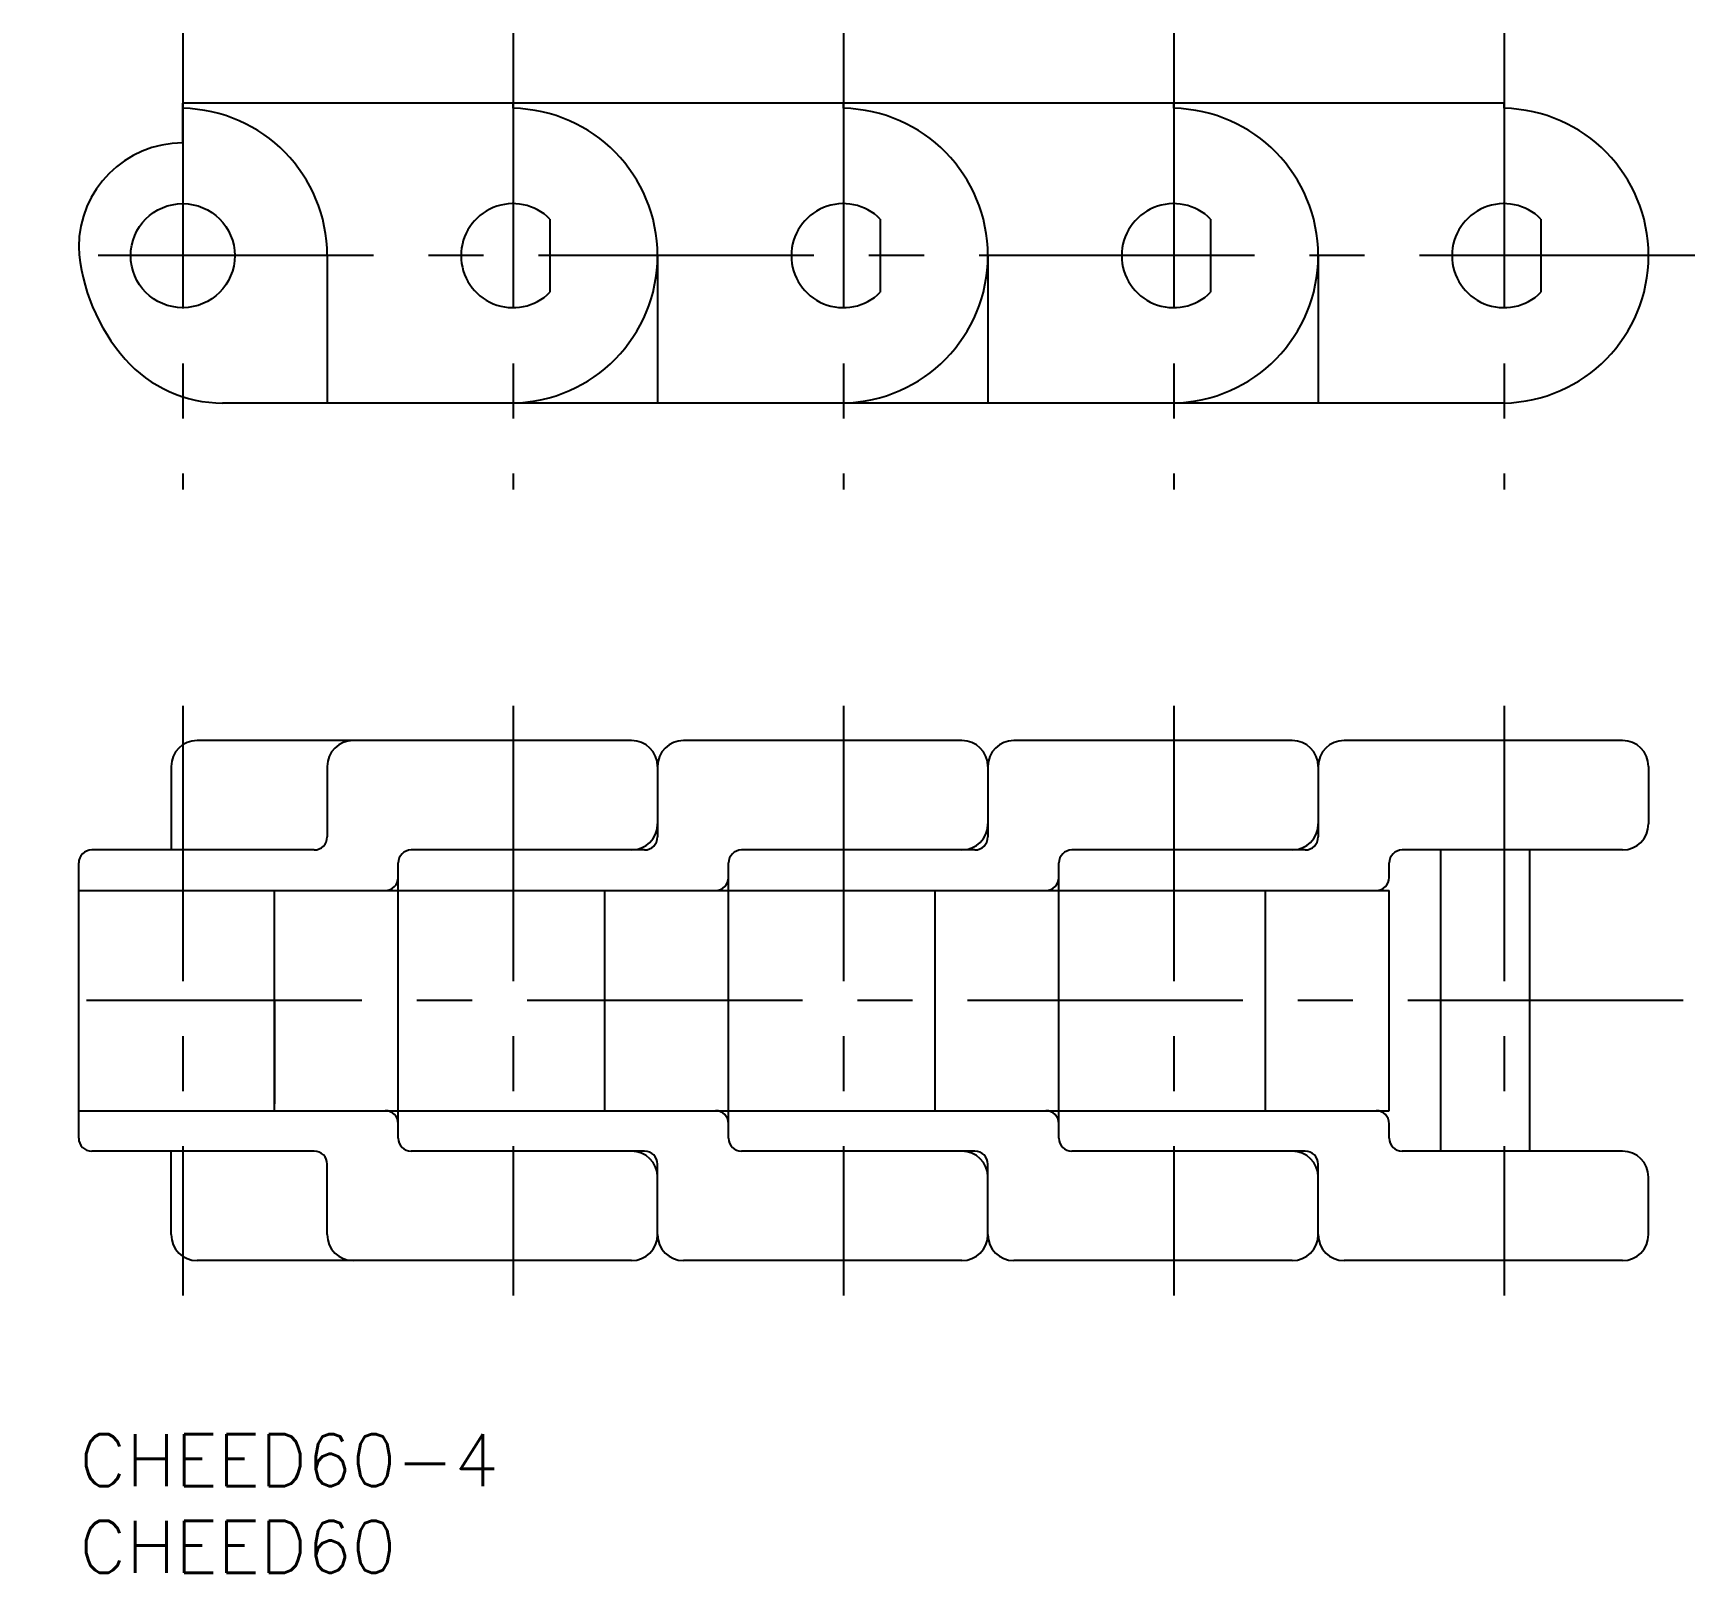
# Model space of a CAD drawing. Extents: x -2.7 to 93.2, y -8 to 80.8.
import ezdxf

# ---------------------------------------------------------------- set-up
doc = ezdxf.new("R2010")
doc.units = 0
doc.header["$LTSCALE"] = 0.5
doc.linetypes.add('CENTER', pattern=[50.8, 31.75, -6.35, 6.35, -6.35])
for name, color, linetype in [('MSM_CENTER', 1, 'CENTER'), ('MSM_CONTINUOUS', 7, 'CONTINUOUS'), ('MSM_PART_NUMBER', 7, 'CONTINUOUS')]:
    doc.layers.add(name, color=color, linetype=linetype)
doc.styles.get("Standard").update_dxf_attribs({"font": 'txt.shx', "height": 3, "bigfont": 'bigfont.shx'})

# ---------------------------------------------------------------- blocks, each defined once
blk = doc.blocks.new('*U11')
at = {"layer": 'MSM_PART_NUMBER'}
blk.add_text('CHEED60-4', height=3, dxfattribs=at).set_placement((0, -3))
blk = doc.blocks.new('*U12')
at = {"layer": 'MSM_PART_NUMBER'}
blk.add_text('CHEED60', height=3, dxfattribs=at).set_placement((0, -8))

msp = doc.modelspace()

# ---------------------------------------------------------------- linework, layer by layer
at = {"layer": 'MSM_CENTER'}
for p, q in [((5.955, 80.789), (5.955, 54.48)), ((25.005, 80.789), (25.005, 54.48)), ((44.055, 80.789), (44.055, 54.48)), ((63.105, 80.789), (63.105, 54.48)), ((82.155, 80.789), (82.155, 54.48)), ((93.155, 67.961), (-2, 67.961)), ((5.955, 42), (5.955, 8)), ((25.005, 42), (25.005, 8)), ((44.055, 42), (44.055, 8)), ((63.105, 42), (63.105, 8)), ((82.155, 42), (82.155, 8)), ((92.488, 25), (-2.667, 25))]:
    msp.add_line(p, q, dxfattribs=at)
at = {"layer": 'MSM_CONTINUOUS'}
for p, q in [((5.955, 74.461), (5.955, 76.761)), ((82.155, 76.761), (5.955, 76.761)), ((25.005, 76.458), (25.005, 76.761)), ((44.055, 76.458), (44.055, 76.761)), ((63.105, 76.458), (63.105, 76.761)), ((82.155, 76.458), (82.155, 76.761)), ((27.135, 70.074), (27.135, 65.849)), ((46.185, 70.074), (46.185, 65.849)), ((65.235, 70.074), (65.235, 65.849)), ((84.285, 70.074), (84.285, 65.849)), ((14.288, 67.96), (14.288, 59.461)), ((33.338, 67.96), (33.338, 59.461)), ((52.388, 67.96), (52.388, 59.461)), ((71.438, 67.96), (71.438, 59.461)), ((82.155, 59.461), (8.257, 59.461)), ((31.838, 40), (6.788, 40)), ((50.888, 40), (34.838, 40)), ((69.938, 40), (53.888, 40)), ((88.988, 40), (72.938, 40)), ((5.288, 38.5), (5.288, 33.685)), ((14.288, 38.5), (14.288, 34.435)), ((33.338, 38.5), (33.338, 34.435)), ((52.388, 38.5), (52.388, 34.435)), ((71.438, 38.5), (71.438, 34.435)), ((90.488, 38.5), (90.488, 35.185)), ((13.538, 33.685), (0.705, 33.685)), ((32.588, 33.685), (19.133, 33.685)), ((51.638, 33.685), (38.183, 33.685)), ((70.688, 33.685), (57.233, 33.685)), ((88.988, 33.685), (76.283, 33.685)), ((78.488, 33.685), (78.488, 16.315)), ((83.619, 33.685), (83.619, 16.315)), ((-0.045, 17.065), (-0.045, 32.935)), ((18.383, 17.065), (18.383, 32.935)), ((37.433, 17.065), (37.433, 32.935)), ((56.483, 17.065), (56.483, 32.935)), ((75.533, 32.1), (75.533, 32.935)), ((-0.045, 31.35), (75.533, 31.35)), ((11.243, 25.388), (11.243, 31.35)), ((11.243, 18.65), (11.243, 31.35)), ((30.293, 18.65), (30.293, 31.35)), ((49.343, 18.65), (49.343, 31.35)), ((68.393, 18.65), (68.393, 31.35)), ((75.533, 18.65), (75.533, 31.35)), ((11.243, 25), (11.243, 19.038)), ((-0.045, 18.65), (75.533, 18.65)), ((75.533, 17.065), (75.533, 17.9)), ((13.538, 16.315), (0.705, 16.315)), ((5.288, 11.5), (5.288, 16.315)), ((32.588, 16.315), (19.133, 16.315)), ((51.638, 16.315), (38.183, 16.315)), ((70.688, 16.315), (57.233, 16.315)), ((88.988, 16.315), (76.283, 16.315)), ((14.288, 11.5), (14.288, 15.565)), ((33.338, 11.5), (33.338, 15.565)), ((52.388, 11.5), (52.388, 15.565)), ((71.438, 11.5), (71.438, 15.565)), ((90.488, 11.5), (90.488, 14.815)), ((31.838, 10), (6.788, 10)), ((50.888, 10), (34.838, 10)), ((69.938, 10), (53.888, 10)), ((88.988, 10), (72.938, 10))]:
    msp.add_line(p, q, dxfattribs=at)
msp.add_circle((5.955, 67.961), 3, dxfattribs=at)
for centre, radius, start, end in [((5.788, 67.96), 8.5, 0, 88.87723), ((24.838, 67.96), 8.5, 271.12277, 88.87723), ((43.888, 67.96), 8.5, 271.12277, 88.87723), ((62.938, 67.96), 8.5, 271.12277, 88.87723), ((81.988, 67.96), 8.5, 271.12277, 88.87723), ((5.955, 68.461), 6, 90, 180), ((25.005, 67.961), 3, 44.75788, 315.24212), ((44.055, 67.961), 3, 44.75788, 315.24212), ((63.105, 67.961), 3, 44.75788, 315.24212), ((82.155, 67.961), 3, 44.75788, 315.24212), ((10.717, 69.136), 10.784, 183.58876, 221.48113), ((8.257, 66.961), 7.5, 221.48113, 270), ((6.788, 38.5), 1.5, 90, 180), ((15.788, 38.5), 1.5, 90, 180), ((31.838, 38.5), 1.5, 0, 90), ((34.838, 38.5), 1.5, 90, 180), ((50.888, 38.5), 1.5, 0, 90), ((53.888, 38.5), 1.5, 90, 180), ((69.938, 38.5), 1.5, 0, 90), ((72.938, 38.5), 1.5, 90, 180), ((88.988, 38.5), 1.5, 0, 90), ((31.838, 35.185), 1.5, 270, 0), ((50.888, 35.185), 1.5, 270, 0), ((69.938, 35.185), 1.5, 270, 0), ((88.988, 35.185), 1.5, 270, 0), ((0.705, 32.935), 0.75, 90, 180), ((13.538, 34.435), 0.75, 270, 0), ((19.133, 32.935), 0.75, 90, 180), ((32.588, 34.435), 0.75, 270, 0), ((38.183, 32.935), 0.75, 90, 180), ((51.638, 34.435), 0.75, 270, 0), ((57.233, 32.935), 0.75, 90, 180), ((70.688, 34.435), 0.75, 270, 0), ((76.283, 32.935), 0.75, 90, 180), ((17.633, 32.1), 0.75, 270, 0), ((36.683, 32.1), 0.75, 270, 0), ((55.733, 32.1), 0.75, 270, 0), ((74.783, 32.1), 0.75, 270, 0), ((17.633, 17.9), 0.75, 0, 90), ((36.683, 17.9), 0.75, 0, 90), ((55.733, 17.9), 0.75, 0, 90), ((74.783, 17.9), 0.75, 0, 90), ((0.705, 17.065), 0.75, 180, 270), ((13.538, 15.565), 0.75, 0, 90), ((19.133, 17.065), 0.75, 180, 270), ((31.838, 14.815), 1.5, 0, 90), ((32.588, 15.565), 0.75, 0, 90), ((38.183, 17.065), 0.75, 180, 270), ((50.888, 14.815), 1.5, 0, 90), ((51.638, 15.565), 0.75, 0, 90), ((57.233, 17.065), 0.75, 180, 270), ((69.938, 14.815), 1.5, 0, 90), ((70.688, 15.565), 0.75, 0, 90), ((76.283, 17.065), 0.75, 180, 270), ((88.988, 14.815), 1.5, 0, 90), ((6.788, 11.5), 1.5, 180, 270), ((15.788, 11.5), 1.5, 180, 270), ((31.838, 11.5), 1.5, 270, 0), ((34.838, 11.5), 1.5, 180, 270), ((50.888, 11.5), 1.5, 270, 0), ((53.888, 11.5), 1.5, 180, 270), ((69.938, 11.5), 1.5, 270, 0), ((72.938, 11.5), 1.5, 180, 270), ((88.988, 11.5), 1.5, 270, 0)]:
    msp.add_arc(centre, radius, start, end, dxfattribs=at)

# ---------------------------------------------------------------- block references
for name in ['*U11', '*U12']:
    msp.add_blockref(name, (0, 0), dxfattribs=at)

doc.saveas('drawing.dxf')
